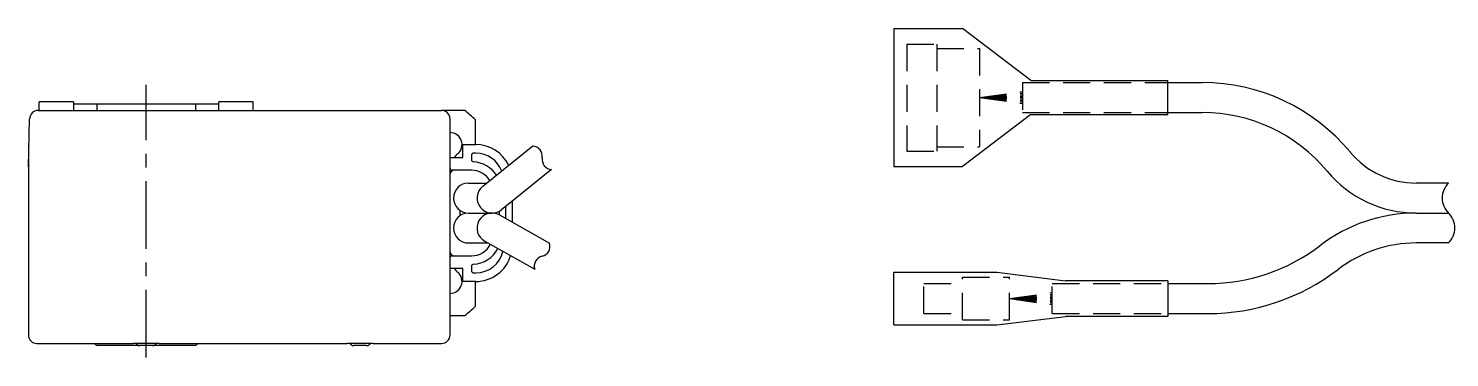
# Model space of a CAD drawing. Extents: x 0 to 931, y -8 to 460.
# Drawn here: x 0 to 332, y 200.2 to 277.1 of the extents above; entities that cross this region are included whole.
import ezdxf

# ---------------------------------------------------------------- set-up
doc = ezdxf.new("R2010")
doc.units = 0
doc.header["$LTSCALE"] = 0.5
doc.linetypes.add('CENTER', pattern=[50.8, 31.75, -6.35, 6.35, -6.35])
doc.linetypes.add('DASHED', pattern=[19.05, 12.7, -6.35])
for name, color, linetype in [('MSM_CENTER', 1, 'CENTER'), ('MSM_CONTINUOUS', 7, 'CONTINUOUS'), ('MSM_DASHED', 4, 'DASHED'), ('MSM_NARROW', 5, 'CONTINUOUS')]:
    doc.layers.add(name, color=color, linetype=linetype)

msp = doc.modelspace()

# ---------------------------------------------------------------- linework, layer by layer
at = {"layer": 'MSM_CENTER'}
msp.add_line((27.5, 200.2), (27.5, 263.99), dxfattribs=at)
at = {"layer": 'MSM_CONTINUOUS'}
for p, q in [((202.18, 277.15), (218.18, 277.15)), ((202.18, 277.15), (202.18, 244.83)), ((234.18, 264.95), (218.18, 277.15)), ((234.18, 264.95), (266.18, 264.95)), ((266.18, 257.03), (266.18, 264.95)), ((266.18, 264.49), (274.16, 264.49)), ((2.5, 257.99), (2.5, 259.99)), ((10.5, 259.99), (2.5, 259.99)), ((10.5, 259.99), (10.5, 257.99)), ((10.5, 259.49), (44.5, 259.49)), ((16, 259.49), (16, 257.99)), ((39, 259.49), (39, 257.99)), ((52.5, 259.99), (44.5, 259.99)), ((44.5, 257.99), (44.5, 259.99)), ((52.5, 257.99), (52.5, 259.99)), ((0, 244.79), (0.29, 256.04)), ((2.29, 257.99), (96.5, 257.99)), ((101.94, 257.94), (96.94, 257.94)), ((98.5, 205.49), (98.5, 255.99)), ((104.45, 249.99), (104.45, 255.8)), ((234.18, 257.03), (218.18, 244.83)), ((234.18, 257.03), (266.18, 257.03)), ((266.18, 257.49), (274.16, 257.49)), ((0, 248.99), (0, 205.49)), ((101.5, 246.99), (101.5, 249.99)), ((101.5, 249.99), (104.5, 249.99)), ((117.81, 249.63), (106.11, 240.22)), ((98.5, 246.99), (101.49, 246.99)), ((103.5, 247.49), (103.5, 246.47)), ((104.5, 247.99), (104, 247.99)), ((103.5, 243.99), (98.99, 243.99)), ((122.19, 244.18), (110.49, 234.76)), ((202.18, 244.83), (218.18, 244.83)), ((102.8, 240.99), (107.07, 240.99)), ((331.73, 240.99), (324.18, 240.99)), ((113, 236.78), (113, 231.85)), ((100.8, 234.62), (100.8, 233.36)), ((102.8, 233.99), (108.3, 233.99)), ((108.5, 233.98), (108.5, 234)), ((110, 234.43), (110, 233.55)), ((110.02, 233.54), (121.72, 226.93)), ((111.5, 232.7), (111.5, 235.57)), ((324.18, 233.99), (331.73, 233.99)), ((102.8, 226.99), (107.38, 226.99)), ((106.58, 227.44), (118.28, 220.83)), ((331.73, 226.99), (324.18, 226.99)), ((98.99, 223.99), (103.5, 223.99)), ((101.49, 220.99), (98.5, 220.99)), ((101.5, 217.99), (101.5, 220.99)), ((103.5, 221.51), (103.5, 220.49)), ((104, 219.99), (104.5, 219.99)), ((202.18, 220.15), (226.18, 220.15)), ((202.18, 207.83), (202.18, 220.15)), ((226.18, 220.15), (242.26, 218.14)), ((104.5, 217.99), (101.5, 217.99)), ((104.45, 212.18), (104.45, 217.99)), ((266.18, 218.14), (242.26, 218.14)), ((266.18, 218.14), (266.18, 209.84)), ((266.18, 217.49), (275.52, 217.49)), ((98.5, 210.04), (101.94, 210.04)), ((226.18, 207.83), (242.26, 209.84)), ((266.18, 209.84), (242.26, 209.84)), ((266.18, 210.49), (275.52, 210.49)), ((202.18, 207.83), (226.18, 207.83)), ((2, 203.49), (24.45, 203.49)), ((15.5, 203.39), (15.5, 203.49)), ((15.9, 202.99), (15.5, 203.39)), ((39.1, 202.99), (15.9, 202.99)), ((24.45, 203.49), (24.5, 203.56)), ((24.5, 203.56), (30.5, 203.56)), ((30.5, 203.56), (30.55, 203.49)), ((30.55, 203.49), (74.45, 203.49)), ((39.5, 203.39), (39.1, 202.99)), ((39.5, 203.49), (39.5, 203.39)), ((74.45, 203.49), (74.5, 203.56)), ((74.5, 203.56), (80.5, 203.56)), ((79, 202.99), (76, 202.99)), ((80.5, 203.56), (80.55, 203.49)), ((80.55, 203.49), (96.5, 203.49))]:
    msp.add_line(p, q, dxfattribs=at)
for centre, radius, start, end in [((274.16, 219.49), 45, 39.6772, 90), ((2.29, 255.99), 2, 90, 178.5), ((96.5, 255.99), 2, 0, 90), ((83.63, 233.99), 30.15, 46.3266, 52.595), ((274.16, 219.49), 38, 39.6772, 90), ((98.49, 249.99), 2.8, 309.8683, 89.7953), ((2, 248.99), 2, 159.354, 180), ((104.5, 241.49), 8.5, 25.2182, 90), ((103.49, 244), 5, 129.8683, 143.3211), ((104, 247.49), 0.5, 90, 180), ((104, 246.47), 0.5, 180, 266.1774), ((103.5, 238.99), 7, 33.2628, 86.1774), ((104.5, 241.49), 6.5, 20.9102, 90), ((324.18, 260.99), 20, 219.6772, 270), ((98.99, 244.49), 0.5, 191.4789, 270), ((99.49, 242.99), 1, 90, 171.89), ((103.5, 238.99), 5, 31.0292, 90), ((324.18, 260.99), 27, 219.6772, 270), ((102.8, 237.49), 3.5, 90, 270), ((108.3, 237.49), 3.5, 128.8173, 308.8173), ((102.8, 230.49), 3.5, 90, 270), ((108.3, 230.49), 3.5, 60.539, 240.539), ((324.18, 196.99), 37, 90, 127.4626), ((103.5, 228.99), 5, 270, 332.451), ((275.52, 260.49), 43, 270, 307.4626), ((324.18, 196.99), 30, 90, 127.4626), ((99.49, 224.99), 1, 188.11, 270), ((98.99, 223.49), 0.5, 90, 168.5211), ((103.5, 228.99), 7, 273.8226, 331.9046), ((104.5, 226.49), 6.5, 270, 347.0907), ((104.5, 226.49), 8.5, 270, 343.1217), ((98.49, 217.99), 2.8, 270.2047, 50.1317), ((103.49, 223.98), 5, 216.6789, 230.1317), ((104, 221.51), 0.5, 93.8226, 180), ((104, 220.49), 0.5, 180, 270), ((275.52, 260.49), 50, 270, 307.4626), ((83.63, 233.99), 30.15, 307.405, 313.6734), ((2, 205.49), 2, 180, 270), ((26, 203.99), 1, 205.5893, 270), ((29, 203.99), 1, 270, 334.4107), ((76, 203.99), 1, 205.5893, 270), ((79, 203.99), 1, 270, 334.4107), ((96.5, 205.49), 2, 270, 0)]:
    msp.add_arc(centre, radius, start, end, dxfattribs=at)
at = {"layer": 'MSM_DASHED'}
for p, q in [((205.18, 273.49), (212.18, 273.49)), ((205.18, 273.49), (205.18, 248.49)), ((212.18, 273.49), (212.18, 248.49)), ((212.18, 272.49), (222.18, 272.49)), ((222.18, 272.49), (222.18, 249.53)), ((222.18, 260.99), (232.18, 262.4)), ((232.18, 264.49), (232.18, 257.49)), ((232.18, 264.49), (266.18, 264.49)), ((222.18, 260.99), (232.18, 262.04)), ((222.18, 260.99), (232.18, 261.69)), ((222.18, 260.99), (232.18, 261.34)), ((222.18, 260.99), (232.18, 260.99)), ((222.18, 260.99), (232.18, 259.58)), ((222.18, 260.99), (232.18, 260.64)), ((222.18, 260.99), (232.18, 259.94)), ((222.18, 260.99), (232.18, 260.29)), ((222.18, 260.99), (232.18, 260.99)), ((232.18, 257.49), (266.18, 257.49)), ((212.18, 249.49), (222.18, 249.49)), ((205.18, 248.49), (212.18, 248.49)), ((209.18, 217.49), (218.18, 217.49)), ((209.18, 210.49), (209.18, 217.49)), ((218.18, 208.99), (218.18, 218.99)), ((218.18, 218.99), (229.18, 218.99)), ((229.18, 208.99), (229.18, 218.99)), ((239.18, 210.49), (239.18, 217.49)), ((239.18, 217.49), (266.18, 217.49)), ((229.18, 213.99), (239.18, 215.4)), ((229.18, 213.99), (239.18, 215.04)), ((229.18, 213.99), (239.18, 214.69)), ((229.18, 213.99), (239.18, 214.34)), ((229.18, 213.99), (239.18, 212.94)), ((229.18, 213.99), (239.18, 213.99)), ((229.18, 213.99), (239.18, 213.29)), ((229.18, 213.99), (239.18, 213.64)), ((229.18, 213.99), (239.18, 212.58)), ((229.18, 213.99), (239.18, 213.99)), ((209.18, 210.49), (218.18, 210.49)), ((239.18, 210.49), (266.18, 210.49)), ((218.18, 208.99), (229.18, 208.99))]:
    msp.add_line(p, q, dxfattribs=at)
at = {"layer": 'MSM_NARROW'}
for centre, radius, start, end in [((117.67, 247.28), 2.36, 350.8924, 86.7423), ((122.33, 246.53), 2.36, 170.8924, 266.7423), ((335.06, 237.49), 4.83, 133.6028, 226.3972), ((328.39, 230.49), 4.83, 313.6028, 46.3972), ((119.49, 226.18), 2.35, 282.5042, 18.5738), ((120.52, 221.58), 2.36, 102.7346, 198.3434)]:
    msp.add_arc(centre, radius, start, end, dxfattribs=at)

doc.saveas('drawing.dxf')
